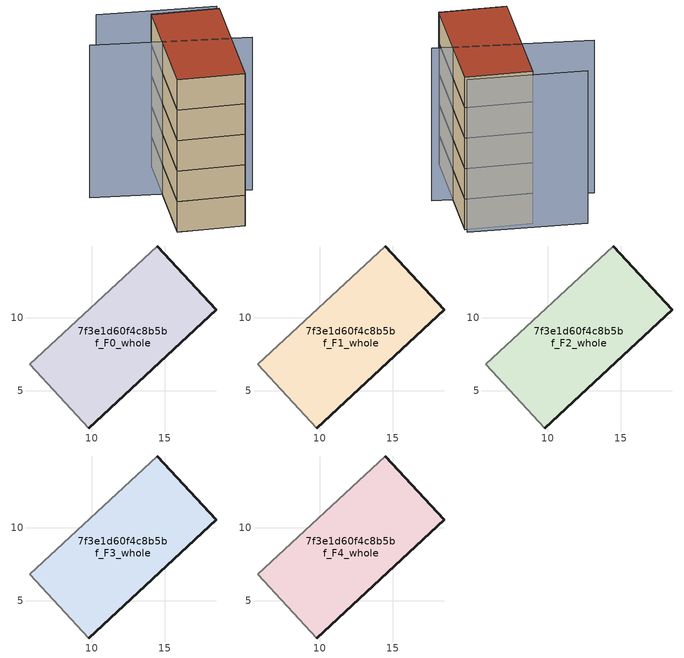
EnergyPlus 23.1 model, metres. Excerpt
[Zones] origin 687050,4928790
7f3e1d60f4c8b5bf_F0_whole
 floor ground (EU_floor_Construction): 18.56,10.57 14.5,14.95 5.71,6.81 9.77,2.43 z0
 wall outside (EU_wall_Construction): 14.5,14.95 18.56,10.57 9.77,2.43 z0:3
 wall adiabatic (EU_wall_Construction): 9.77,2.43 5.71,6.81 14.5,14.95 z0:3
7f3e1d60f4c8b5bf_F1_whole
 floor to 7f3e1d60f4c8b5bf_F0_whole (EU_floor_Construction): 18.55,10.57 14.5,14.95 5.71,6.81 9.76,2.43 z3
 wall outside (EU_wall_Construction): 14.5,14.95 18.56,10.57 9.77,2.43 z3:6
 wall adiabatic (EU_wall_Construction): 9.77,2.43 5.71,6.81 14.5,14.95 z3:6
7f3e1d60f4c8b5bf_F2_whole
 floor to 7f3e1d60f4c8b5bf_F1_whole (EU_floor_Construction): 18.55,10.57 14.5,14.95 5.71,6.81 9.76,2.43 z6
 wall outside (EU_wall_Construction): 14.5,14.95 18.56,10.57 9.77,2.43 z6:9
 wall adiabatic (EU_wall_Construction): 9.77,2.43 5.71,6.81 14.5,14.95 z6:9
7f3e1d60f4c8b5bf_F3_whole
 floor to 7f3e1d60f4c8b5bf_F2_whole (EU_floor_Construction): 18.55,10.57 14.5,14.95 5.71,6.81 9.76,2.43 z9
 wall outside (EU_wall_Construction): 14.5,14.95 18.56,10.57 9.77,2.43 z9:12
 wall adiabatic (EU_wall_Construction): 9.77,2.43 5.71,6.81 14.5,14.95 z9:12
7f3e1d60f4c8b5bf_F4_whole
 floor to 7f3e1d60f4c8b5bf_F3_whole (EU_floor_Construction): 18.55,10.57 14.5,14.95 5.71,6.81 9.76,2.43 z12
 wall outside (EU_wall_Construction): 14.5,14.95 18.56,10.57 9.77,2.43 z12:15
 wall adiabatic (EU_wall_Construction): 9.77,2.43 5.71,6.81 14.5,14.95 z12:15
 roof outside (EU_roof_Construction): 14.5,14.95 18.56,10.57 9.77,2.43 5.71,6.81 z15
shading: 6.97,16.51 15.63,5.36 / 18.78,10.97 11.89,18.94 z0:15
[Building]
EU S2 Campaign: North Axis=0; Terrain=City; Solar Distribution=FullExterior
[Site:Location]
Bologna: Latitude=44.5; Longitude=11.25; Time Zone=1; Elevation=37
[SizingPeriod:WeatherFileDays]
AnnualSizingPeriod: Begin Month=1; Begin Day of Month=1; End Month=12; End Day of Month=31; Day of Week for Start Day=Monday; Use Weather File Daylight Saving Period=No; Use Weather File Rain and Snow Indicators=No
[MATERIAL]
EU_InternalMass_Material: Roughness=MediumRough; Thickness=0.1; Conductivity=1; Density=1800; Specific Heat=900; Thermal Absorptance=0.9; Solar Absorptance=0.7; Visible Absorptance=0.7
[MATERIAL:NOMASS] Roughness=MediumRough; Thermal Absorptance=0.9; Solar Absorptance=0.7; Visible Absorptance=0.7
Name | Thermal Resistance
EU_wall_NoMass | 0.905828
EU_roof_NoMass | 0.37593
EU_floor_NoMass | 0.67114
[CONSTRUCTION]
EU_wall_Construction: EU_wall_NoMass
EU_roof_Construction: EU_roof_NoMass
EU_floor_Construction: EU_floor_NoMass
EU_InternalMass_Construction: EU_InternalMass_Material
[ZONE] Type=1; Multiplier=1; Ceiling Height=autocalculate; Floor Area=autocalculate; Part of Total Floor Area=Yes
Name | Volume
7f3e1d60f4c8b5bf_F0_whole | 214.369
7f3e1d60f4c8b5bf_F1_whole; 7f3e1d60f4c8b5bf_F2_whole; 7f3e1d60f4c8b5bf_F3_whole; 7f3e1d60f4c8b5bf_F4_whole | 214.368
[INTERNALMASS] Construction=EU_InternalMass_Construction; Surface Area=71.4563
Name | Zone or ZoneList
7f3e1d60f4c8b5bf_F0_whole_EU_InternalMass | 7f3e1d60f4c8b5bf_F0_whole
7f3e1d60f4c8b5bf_F1_whole_EU_InternalMass | 7f3e1d60f4c8b5bf_F1_whole
7f3e1d60f4c8b5bf_F2_whole_EU_InternalMass | 7f3e1d60f4c8b5bf_F2_whole
7f3e1d60f4c8b5bf_F3_whole_EU_InternalMass | 7f3e1d60f4c8b5bf_F3_whole
7f3e1d60f4c8b5bf_F4_whole_EU_InternalMass | 7f3e1d60f4c8b5bf_F4_whole
[OTHEREQUIPMENT] Fuel Type=Electricity; Design Level Calculation Method=Watts/Area; Power per Zone Floor Area=1; Fraction Latent=0; Fraction Radiant=0; Fraction Lost=0; Carbon Dioxide Generation Rate=0; EndUse Subcategory=EU_Step8_InternalGains
Name | Zone or ZoneList or Space or SpaceList | Schedule
EU_Step8_InternalGain_7f3e1d60f4c8b5bf_F0_whole_f000 | 7f3e1d60f4c8b5bf_F0_whole | EU_Step8_GainSchedule_7f3e1d60f4c8b5bf_F0_whole_f000
EU_Step8_InternalGain_7f3e1d60f4c8b5bf_F1_whole_f000 | 7f3e1d60f4c8b5bf_F1_whole | EU_Step8_GainSchedule_7f3e1d60f4c8b5bf_F1_whole_f000
EU_Step8_InternalGain_7f3e1d60f4c8b5bf_F2_whole_f000 | 7f3e1d60f4c8b5bf_F2_whole | EU_Step8_GainSchedule_7f3e1d60f4c8b5bf_F2_whole_f000
EU_Step8_InternalGain_7f3e1d60f4c8b5bf_F3_whole_f000 | 7f3e1d60f4c8b5bf_F3_whole | EU_Step8_GainSchedule_7f3e1d60f4c8b5bf_F3_whole_f000
EU_Step8_InternalGain_7f3e1d60f4c8b5bf_F4_whole_f000 | 7f3e1d60f4c8b5bf_F4_whole | EU_Step8_GainSchedule_7f3e1d60f4c8b5bf_F4_whole_f000
[ZONEVENTILATION:DESIGNFLOWRATE] Schedule=EU_AlwaysOn; Design Flow Rate Calculation Method=AirChanges/Hour; Air Changes per Hour=0.73129; Ventilation Type=Natural; Fan Pressure Rise=0; Fan Total Efficiency=1; Constant Term Coefficient=1; Temperature Term Coefficient=0; Velocity Term Coefficient=0; Velocity Squared Term Coefficient=0; Minimum Indoor Temperature=-100; Maximum Indoor Temperature=100; Delta Temperature=-100; Minimum Outdoor Temperature=-100; Maximum Outdoor Temperature=100; Maximum Wind Speed=40
Name | Zone or ZoneList or Space or SpaceList
EU_ConstantAir_7f3e1d60f4c8b5bf_F0_whole | 7f3e1d60f4c8b5bf_F0_whole
EU_ConstantAir_7f3e1d60f4c8b5bf_F1_whole | 7f3e1d60f4c8b5bf_F1_whole
EU_ConstantAir_7f3e1d60f4c8b5bf_F2_whole | 7f3e1d60f4c8b5bf_F2_whole
EU_ConstantAir_7f3e1d60f4c8b5bf_F3_whole | 7f3e1d60f4c8b5bf_F3_whole
EU_ConstantAir_7f3e1d60f4c8b5bf_F4_whole | 7f3e1d60f4c8b5bf_F4_whole
[HVACTEMPLATE:THERMOSTAT] Constant Heating Setpoint=20; Constant Cooling Setpoint=50
EU_HeatOnly_7f3e1d60f4c8b5bf_F0_whole; EU_HeatOnly_7f3e1d60f4c8b5bf_F1_whole; EU_HeatOnly_7f3e1d60f4c8b5bf_F2_whole; EU_HeatOnly_7f3e1d60f4c8b5bf_F3_whole; EU_HeatOnly_7f3e1d60f4c8b5bf_F4_whole
[HVACTEMPLATE:ZONE:IDEALLOADSAIRSYSTEM] System Availability Schedule=EU_AlwaysOn; Maximum Heating Supply Air Temperature=50; Minimum Cooling Supply Air Temperature=13; Maximum Heating Supply Air Humidity Ratio=0.0156; Minimum Cooling Supply Air Humidity Ratio=0.0077; Heating Limit=NoLimit; Cooling Limit=NoLimit; Heating Availability Schedule=EU_AlwaysOn; Cooling Availability Schedule=EU_CoolingOff; Dehumidification Control Type=ConstantSensibleHeatRatio; Cooling Sensible Heat Ratio=0.7; Dehumidification Setpoint=60; Humidification Control Type=None; Humidification Setpoint=30; Outdoor Air Method=None; Outdoor Air Flow Rate per Person=0.00944; Outdoor Air Flow Rate per Zone Floor Area=0; Outdoor Air Flow Rate per Zone=0; Demand Controlled Ventilation Type=None; Outdoor Air Economizer Type=NoEconomizer; Heat Recovery Type=None; Sensible Heat Recovery Effectiveness=0.7; Latent Heat Recovery Effectiveness=0.65
Name | Template Thermostat
7f3e1d60f4c8b5bf_F0_whole | EU_HeatOnly_7f3e1d60f4c8b5bf_F0_whole
7f3e1d60f4c8b5bf_F1_whole | EU_HeatOnly_7f3e1d60f4c8b5bf_F1_whole
7f3e1d60f4c8b5bf_F2_whole | EU_HeatOnly_7f3e1d60f4c8b5bf_F2_whole
7f3e1d60f4c8b5bf_F3_whole | EU_HeatOnly_7f3e1d60f4c8b5bf_F3_whole
7f3e1d60f4c8b5bf_F4_whole | EU_HeatOnly_7f3e1d60f4c8b5bf_F4_whole
[SIZING:ZONE] Zone Cooling Design Supply Air Temperature Input Method=SupplyAirTemperature; Zone Cooling Design Supply Air Temperature=13; Zone Heating Design Supply Air Temperature Input Method=SupplyAirTemperature; Zone Heating Design Supply Air Temperature=50; Zone Cooling Design Supply Air Humidity Ratio=0.008; Zone Heating Design Supply Air Humidity Ratio=0.008; Cooling Design Air Flow Method=DesignDay; Cooling Design Air Flow Rate=0; Cooling Minimum Air Flow per Zone Floor Area=0.000762; Cooling Minimum Air Flow=0; Cooling Minimum Air Flow Fraction=0.2; Heating Design Air Flow Method=DesignDay; Heating Design Air Flow Rate=0; Heating Maximum Air Flow per Zone Floor Area=0.002032; Heating Maximum Air Flow=0.141576; Heating Maximum Air Flow Fraction=0.3; Account for Dedicated Outdoor Air System=No; Dedicated Outdoor Air System Control Strategy=NeutralSupplyAir; Dedicated Outdoor Air Low Setpoint Temperature for Design=autosize; Dedicated Outdoor Air High Setpoint Temperature for Design=autosize; Zone Load Sizing Method=Sensible Load Only No Latent Load; Zone Latent Cooling Design Supply Air Humidity Ratio Input Method=HumidityRatioDifference; Zone Cooling Design Supply Air Humidity Ratio Difference=0.005; Zone Latent Heating Design Supply Air Humidity Ratio Input Method=HumidityRatioDifference; Zone Humidification Design Supply Air Humidity Ratio Difference=0.005
7f3e1d60f4c8b5bf_F0_whole; 7f3e1d60f4c8b5bf_F1_whole; 7f3e1d60f4c8b5bf_F2_whole; 7f3e1d60f4c8b5bf_F3_whole; 7f3e1d60f4c8b5bf_F4_whole
[SCHEDULE:CONSTANT]
Name | Hourly Value
EU_AlwaysOn | 1
EU_CoolingOff | 0
[SCHEDULE:FILE] Column Number=1; Rows to Skip at Top=0; Number of Hours of Data=8760; Column Separator=Comma; Interpolate to Timestep=No; Minutes per Item=60; Adjust Schedule for Daylight Savings=Yes
Name | File
EU_Step8_GainSchedule_7f3e1d60f4c8b5bf_F0_whole_f000 | ../../schedules/7f3e1d60f4c8b5bf/7f3e1d60f4c8b5bf_F0_whole_f000_gain.csv
EU_Step8_GainSchedule_7f3e1d60f4c8b5bf_F1_whole_f000 | ../../schedules/7f3e1d60f4c8b5bf/7f3e1d60f4c8b5bf_F1_whole_f000_gain.csv
EU_Step8_GainSchedule_7f3e1d60f4c8b5bf_F2_whole_f000 | ../../schedules/7f3e1d60f4c8b5bf/7f3e1d60f4c8b5bf_F2_whole_f000_gain.csv
EU_Step8_GainSchedule_7f3e1d60f4c8b5bf_F3_whole_f000 | ../../schedules/7f3e1d60f4c8b5bf/7f3e1d60f4c8b5bf_F3_whole_f000_gain.csv
EU_Step8_GainSchedule_7f3e1d60f4c8b5bf_F4_whole_f000 | ../../schedules/7f3e1d60f4c8b5bf/7f3e1d60f4c8b5bf_F4_whole_f000_gain.csv
